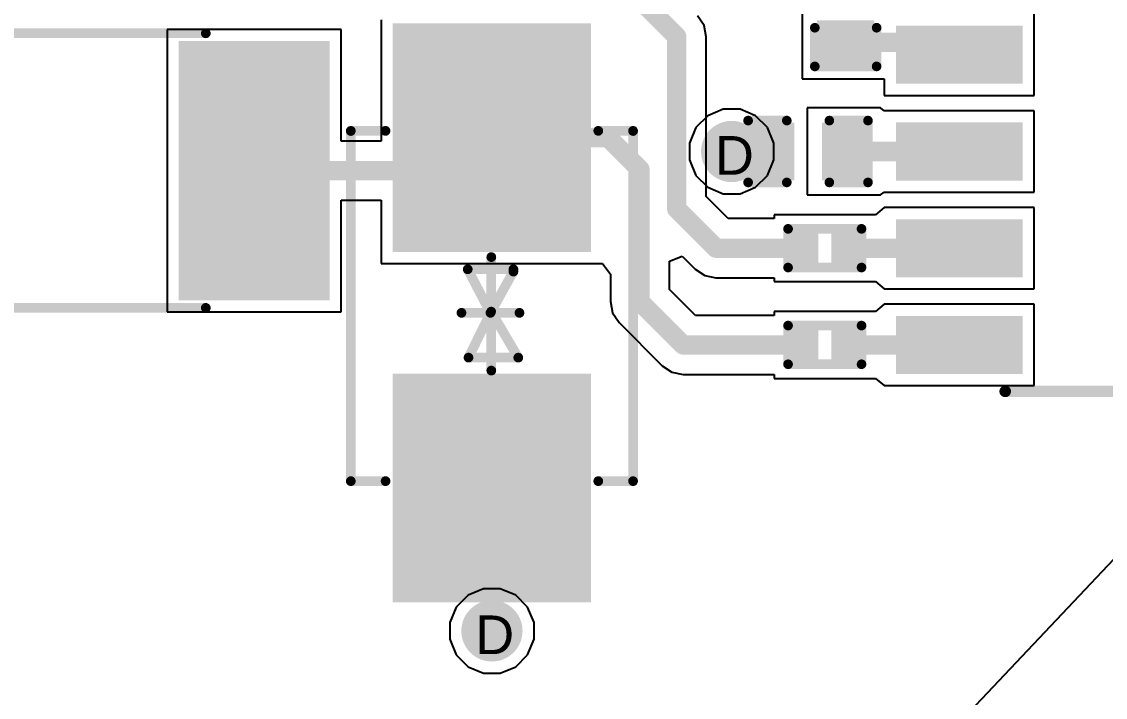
# Model space of a CAD drawing. Header units: inches. Extents: x 0 to 5032, y 0 to 5323.
# Drawn here: x 14.83 to 29.06, y 31.9 to 40.77 of the extents above; entities that cross this region are included whole.
import ezdxf

# ---------------------------------------------------------------- set-up
doc = ezdxf.new("R2010")
doc.units = ezdxf.units.IN
for name, color, linetype in [('Bottom Layer', 5, 'Continuous'), ('Bottom Solder', 6, 'Continuous'), ('Drill Drawing', 1, 'Continuous'), ('Layer 1', 16, 'Continuous'), ('Layer 2', 76, 'Continuous'), ('Top Layer', 1, 'Continuous'), ('Top Overlay', 2, 'Continuous'), ('Top Paste', 8, 'Continuous'), ('Top Solder', 216, 'Continuous'), ('Via Holes', 16, 'Continuous')]:
    doc.layers.add(name, color=color, linetype=linetype)
doc.styles.add('Arial', font='', dxfattribs={"height": 0.2})
doc.styles.get('Arial').set_extended_font_data('Arial')

# ---------------------------------------------------------------- blocks, each defined once
blk = doc.blocks.new('C___0402_300')
at = {"layer": 'Top Layer'}
for points in [[(-0.699, -0.318), (-0.699, 0.318), (-0.241, 0.318), (-0.241, -0.318)], [(0.241, -0.318), (0.241, 0.318), (0.699, 0.318), (0.699, -0.318)]]:
    blk.add_hatch(color=1, dxfattribs=at).paths.add_polyline_path(points)
at = {"layer": 'Top Paste'}
for points in [[(-0.699, -0.318), (-0.699, 0.318), (-0.241, 0.318), (-0.241, -0.318)], [(0.241, -0.318), (0.241, 0.318), (0.699, 0.318), (0.699, -0.318)]]:
    blk.add_hatch(color=8, dxfattribs=at).paths.add_polyline_path(points)
at = {"layer": 'Top Solder'}
for points in [[(-0.758, -0.377), (-0.758, 0.377), (-0.181, 0.377), (-0.181, -0.377)], [(0.181, -0.377), (0.181, 0.377), (0.758, 0.377), (0.758, -0.377)]]:
    blk.add_hatch(color=216, dxfattribs=at).paths.add_polyline_path(points)
at = {"layer": 'Top Overlay'}
for points in [[(-0.787, 0.406, 0.127, 0.127, 0), (-0.279, 0.406, 0.127, 0.127, 0)], [(-0.787, -0.406, 0.127, 0.127, 0), (-0.787, 0.406, 0.127, 0.127, 0)], [(0.279, 0.406, 0.127, 0.127, 0), (0.787, 0.406, 0.127, 0.127, 0)], [(0.787, -0.406, 0.127, 0.127, 0), (0.787, 0.406, 0.127, 0.127, 0)], [(-0.787, -0.406, 0.127, 0.127, 0), (-0.279, -0.406, 0.127, 0.127, 0)], [(0.279, -0.406, 0.127, 0.127, 0), (0.787, -0.406, 0.127, 0.127, 0)]]:
    blk.add_lwpolyline(points, format="xyseb", dxfattribs=at)
for points in [[(-0.819, 0.406, 0.0635, 0.0635, 1), (-0.756, 0.406, 0.0635, 0.0635, 1)], [(-0.819, 0.406, 0.0635, 0.0635, 1), (-0.756, 0.406, 0.0635, 0.0635, 1)], [(-0.311, 0.406, 0.0635, 0.0635, 1), (-0.248, 0.406, 0.0635, 0.0635, 1)], [(0.248, 0.406, 0.0635, 0.0635, 1), (0.311, 0.406, 0.0635, 0.0635, 1)], [(0.756, 0.406, 0.0635, 0.0635, 1), (0.819, 0.406, 0.0635, 0.0635, 1)], [(0.756, 0.406, 0.0635, 0.0635, 1), (0.819, 0.406, 0.0635, 0.0635, 1)], [(-0.819, -0.406, 0.0635, 0.0635, 1), (-0.756, -0.406, 0.0635, 0.0635, 1)], [(-0.819, -0.406, 0.0635, 0.0635, 1), (-0.756, -0.406, 0.0635, 0.0635, 1)], [(-0.311, -0.406, 0.0635, 0.0635, 1), (-0.248, -0.406, 0.0635, 0.0635, 1)], [(0.248, -0.406, 0.0635, 0.0635, 1), (0.311, -0.406, 0.0635, 0.0635, 1)], [(0.756, -0.406, 0.0635, 0.0635, 1), (0.819, -0.406, 0.0635, 0.0635, 1)], [(0.756, -0.406, 0.0635, 0.0635, 1), (0.819, -0.406, 0.0635, 0.0635, 1)]]:
    blk.add_lwpolyline(points, format="xyseb", close=True, dxfattribs=at)
blk = doc.blocks.new('C___0402_302')
at = {"layer": 'Top Layer'}
for points in [[(-0.699, -0.318), (-0.699, 0.317), (-0.241, 0.317), (-0.241, -0.318)], [(0.241, -0.318), (0.241, 0.317), (0.699, 0.317), (0.699, -0.318)]]:
    blk.add_hatch(color=1, dxfattribs=at).paths.add_polyline_path(points)
at = {"layer": 'Top Paste'}
for points in [[(-0.699, -0.318), (-0.699, 0.317), (-0.241, 0.317), (-0.241, -0.318)], [(0.241, -0.318), (0.241, 0.317), (0.699, 0.317), (0.699, -0.318)]]:
    blk.add_hatch(color=8, dxfattribs=at).paths.add_polyline_path(points)
at = {"layer": 'Top Solder'}
for points in [[(-0.758, -0.377), (-0.758, 0.377), (-0.181, 0.377), (-0.181, -0.377)], [(0.181, -0.377), (0.181, 0.377), (0.758, 0.377), (0.758, -0.377)]]:
    blk.add_hatch(color=216, dxfattribs=at).paths.add_polyline_path(points)
at = {"layer": 'Top Overlay'}
for points in [[(-0.279, 0.406, 0.127, 0.127, 0), (-0.787, 0.406, 0.127, 0.127, 0)], [(-0.787, -0.406, 0.127, 0.127, 0), (-0.787, 0.406, 0.127, 0.127, 0)], [(0.787, 0.406, 0.127, 0.127, 0), (0.279, 0.406, 0.127, 0.127, 0)], [(0.787, -0.406, 0.127, 0.127, 0), (0.787, 0.406, 0.127, 0.127, 0)], [(-0.279, -0.406, 0.127, 0.127, 0), (-0.787, -0.406, 0.127, 0.127, 0)], [(0.787, -0.406, 0.127, 0.127, 0), (0.279, -0.406, 0.127, 0.127, 0)]]:
    blk.add_lwpolyline(points, format="xyseb", dxfattribs=at)
for points in [[(-0.819, 0.406, 0.0635, 0.0635, 1), (-0.756, 0.406, 0.0635, 0.0635, 1)], [(-0.819, 0.406, 0.0635, 0.0635, 1), (-0.756, 0.406, 0.0635, 0.0635, 1)], [(-0.311, 0.406, 0.0635, 0.0635, 1), (-0.248, 0.406, 0.0635, 0.0635, 1)], [(0.248, 0.406, 0.0635, 0.0635, 1), (0.311, 0.406, 0.0635, 0.0635, 1)], [(0.756, 0.406, 0.0635, 0.0635, 1), (0.819, 0.406, 0.0635, 0.0635, 1)], [(0.756, 0.406, 0.0635, 0.0635, 1), (0.819, 0.406, 0.0635, 0.0635, 1)], [(-0.819, -0.406, 0.0635, 0.0635, 1), (-0.756, -0.406, 0.0635, 0.0635, 1)], [(-0.819, -0.406, 0.0635, 0.0635, 1), (-0.756, -0.406, 0.0635, 0.0635, 1)], [(-0.311, -0.406, 0.0635, 0.0635, 1), (-0.248, -0.406, 0.0635, 0.0635, 1)], [(0.248, -0.406, 0.0635, 0.0635, 1), (0.311, -0.406, 0.0635, 0.0635, 1)], [(0.756, -0.406, 0.0635, 0.0635, 1), (0.819, -0.406, 0.0635, 0.0635, 1)], [(0.756, -0.406, 0.0635, 0.0635, 1), (0.819, -0.406, 0.0635, 0.0635, 1)]]:
    blk.add_lwpolyline(points, format="xyseb", close=True, dxfattribs=at)
blk = doc.blocks.new('SMB_B__D___________304')
at = {"layer": 'Top Layer'}
for points in [[(-3.7, -1.2), (-3.7, 1.2), (-0.9, 1.2), (-0.9, -1.2)], [(0.9, -1.2), (0.9, 1.2), (3.7, 1.2), (3.7, -1.2)]]:
    blk.add_hatch(color=1, dxfattribs=at).paths.add_polyline_path(points)
at = {"layer": 'Top Paste'}
for points in [[(-3.7, -1.2), (-3.7, 1.2), (-0.9, 1.2), (-0.9, -1.2)], [(0.9, -1.2), (0.9, 1.2), (3.7, 1.2), (3.7, -1.2)]]:
    blk.add_hatch(color=8, dxfattribs=at).paths.add_polyline_path(points)
at = {"layer": 'Top Solder'}
for points in [[(-3.802, -1.302), (-3.802, 1.302), (-0.798, 1.302), (-0.798, -1.302)], [(0.798, -1.302), (0.798, 1.302), (3.802, 1.302), (3.802, -1.302)]]:
    blk.add_hatch(color=216, dxfattribs=at).paths.add_polyline_path(points)
at = {"layer": 'Top Overlay'}
for points in [[(-2.21, 1.854, 0.127, 0.127, 0), (2.388, 1.854, 0.127, 0.127, 0)], [(-2.21, 1.854, 0.127, 0.127, 0), (-2.21, 1.397, 0.127, 0.127, 0)], [(2.39, 1.854, 0.127, 0.127, 0), (2.39, 1.397, 0.127, 0.127, 0)], [(0, 0.4, 0.127, 0.127, 0), (0, 0.019, 0.127, 0.127, 0)], [(-0.588, 0.308, 0.127, 0.127, 0), (0, 0.019, 0.127, 0.127, 0)], [(-0.588, 0.308, 0.127, 0.127, 0), (-0.588, -0.346, 0.127, 0.127, 0)], [(0.572, 0.318, 0.127, 0.127, 0), (0, 0.019, 0.127, 0.127, 0)], [(0.572, 0.318, 0.127, 0.127, 0), (0.572, -0.282, 0.127, 0.127, 0)], [(-0.758, 0.008, 0.127, 0.127, 0), (0.732, 0.008, 0.127, 0.127, 0)], [(0.017, 0.01, 0.127, 0.127, 0), (-0.588, -0.346, 0.127, 0.127, 0)], [(0, 0.019, 0.127, 0.127, 0), (0, -0.362, 0.127, 0.127, 0)], [(0.017, 0.01, 0.127, 0.127, 0), (0.542, -0.282, 0.127, 0.127, 0)], [(-2.21, -1.397, 0.127, 0.127, 0), (-2.21, -1.854, 0.127, 0.127, 0)], [(2.39, -1.397, 0.127, 0.127, 0), (2.39, -1.854, 0.127, 0.127, 0)], [(-2.21, -1.854, 0.127, 0.127, 0), (2.388, -1.854, 0.127, 0.127, 0)]]:
    blk.add_lwpolyline(points, format="xyseb", dxfattribs=at)
for points in [[(-2.242, 1.854, 0.0635, 0.0635, 1), (-2.178, 1.854, 0.0635, 0.0635, 1)], [(-2.242, 1.854, 0.0635, 0.0635, 1), (-2.178, 1.854, 0.0635, 0.0635, 1)], [(2.356, 1.854, 0.0635, 0.0635, 1), (2.419, 1.854, 0.0635, 0.0635, 1)], [(2.358, 1.854, 0.0635, 0.0635, 1), (2.422, 1.854, 0.0635, 0.0635, 1)], [(-2.242, 1.397, 0.0635, 0.0635, 1), (-2.178, 1.397, 0.0635, 0.0635, 1)], [(2.358, 1.397, 0.0635, 0.0635, 1), (2.422, 1.397, 0.0635, 0.0635, 1)], [(-0.032, 0.4, 0.0635, 0.0635, 1), (0.032, 0.4, 0.0635, 0.0635, 1)], [(-0.62, 0.308, 0.0635, 0.0635, 1), (-0.556, 0.308, 0.0635, 0.0635, 1)], [(-0.62, 0.308, 0.0635, 0.0635, 1), (-0.556, 0.308, 0.0635, 0.0635, 1)], [(0.54, 0.318, 0.0635, 0.0635, 1), (0.604, 0.318, 0.0635, 0.0635, 1)], [(0.54, 0.318, 0.0635, 0.0635, 1), (0.604, 0.318, 0.0635, 0.0635, 1)], [(-0.79, 0.008, 0.0635, 0.0635, 1), (-0.726, 0.008, 0.0635, 0.0635, 1)], [(-0.032, 0.019, 0.0635, 0.0635, 1), (0.032, 0.019, 0.0635, 0.0635, 1)], [(-0.032, 0.019, 0.0635, 0.0635, 1), (0.032, 0.019, 0.0635, 0.0635, 1)], [(-0.032, 0.019, 0.0635, 0.0635, 1), (0.032, 0.019, 0.0635, 0.0635, 1)], [(-0.032, 0.019, 0.0635, 0.0635, 1), (0.032, 0.019, 0.0635, 0.0635, 1)], [(-0.015, 0.01, 0.0635, 0.0635, 1), (0.048, 0.01, 0.0635, 0.0635, 1)], [(-0.015, 0.01, 0.0635, 0.0635, 1), (0.048, 0.01, 0.0635, 0.0635, 1)], [(0.7, 0.008, 0.0635, 0.0635, 1), (0.764, 0.008, 0.0635, 0.0635, 1)], [(-0.62, -0.346, 0.0635, 0.0635, 1), (-0.556, -0.346, 0.0635, 0.0635, 1)], [(-0.62, -0.346, 0.0635, 0.0635, 1), (-0.556, -0.346, 0.0635, 0.0635, 1)], [(0.51, -0.282, 0.0635, 0.0635, 1), (0.574, -0.282, 0.0635, 0.0635, 1)], [(0.54, -0.282, 0.0635, 0.0635, 1), (0.604, -0.282, 0.0635, 0.0635, 1)], [(-0.032, -0.362, 0.0635, 0.0635, 1), (0.032, -0.362, 0.0635, 0.0635, 1)], [(-2.242, -1.397, 0.0635, 0.0635, 1), (-2.178, -1.397, 0.0635, 0.0635, 1)], [(2.358, -1.397, 0.0635, 0.0635, 1), (2.422, -1.397, 0.0635, 0.0635, 1)], [(-2.242, -1.854, 0.0635, 0.0635, 1), (-2.178, -1.854, 0.0635, 0.0635, 1)], [(-2.242, -1.854, 0.0635, 0.0635, 1), (-2.178, -1.854, 0.0635, 0.0635, 1)], [(2.356, -1.854, 0.0635, 0.0635, 1), (2.419, -1.854, 0.0635, 0.0635, 1)], [(2.358, -1.854, 0.0635, 0.0635, 1), (2.422, -1.854, 0.0635, 0.0635, 1)]]:
    blk.add_lwpolyline(points, format="xyseb", close=True, dxfattribs=at)
blk = doc.blocks.new('F____1812__307')
at = {"layer": 'Top Layer'}
for points in [[(-3.38, 1.6), (-1.6, 1.6), (-1.6, -1.6), (-3.38, -1.6)], [(1.6, 1.6), (3.38, 1.6), (3.38, -1.6), (1.6, -1.6)]]:
    blk.add_hatch(color=1, dxfattribs=at).paths.add_polyline_path(points)
at = {"layer": 'Top Paste'}
for points in [[(-3.38, 1.6), (-1.6, 1.6), (-1.6, -1.6), (-3.38, -1.6)], [(1.6, 1.6), (3.38, 1.6), (3.38, -1.6), (1.6, -1.6)]]:
    blk.add_hatch(color=8, dxfattribs=at).paths.add_polyline_path(points)
at = {"layer": 'Top Solder'}
for points in [[(-3.482, 1.702), (-1.498, 1.702), (-1.498, -1.702), (-3.482, -1.702)], [(1.498, 1.702), (3.482, 1.702), (3.482, -1.702), (1.498, -1.702)]]:
    blk.add_hatch(color=216, dxfattribs=at).paths.add_polyline_path(points)
at = {"layer": 'Top Overlay'}
for points in [[(-1.753, 1.803, 0.127, 0.127, 0), (1.854, 1.803, 0.127, 0.127, 0)], [(-1.753, -1.803, 0.127, 0.127, 0), (1.854, -1.803, 0.127, 0.127, 0)]]:
    blk.add_lwpolyline(points, format="xyseb", dxfattribs=at)
for points in [[(-1.784, 1.803, 0.0635, 0.0635, 1), (-1.721, 1.803, 0.0635, 0.0635, 1)], [(1.822, 1.803, 0.0635, 0.0635, 1), (1.886, 1.803, 0.0635, 0.0635, 1)], [(-1.784, -1.803, 0.0635, 0.0635, 1), (-1.721, -1.803, 0.0635, 0.0635, 1)], [(1.822, -1.803, 0.0635, 0.0635, 1), (1.886, -1.803, 0.0635, 0.0635, 1)]]:
    blk.add_lwpolyline(points, format="xyseb", close=True, dxfattribs=at)
blk = doc.blocks.new('R___0201_309')
at = {"layer": 'Top Layer'}
for points in [[(-0.41, 0.185), (-0.14, 0.185), (-0.14, -0.185), (-0.41, -0.185)], [(0.14, 0.185), (0.41, 0.185), (0.41, -0.185), (0.14, -0.185)]]:
    blk.add_hatch(color=1, dxfattribs=at).paths.add_polyline_path(points)
at = {"layer": 'Top Paste'}
for points in [[(-0.41, 0.185), (-0.14, 0.185), (-0.14, -0.185), (-0.41, -0.185)], [(0.14, 0.185), (0.41, 0.185), (0.41, -0.185), (0.14, -0.185)]]:
    blk.add_hatch(color=8, dxfattribs=at).paths.add_polyline_path(points)
at = {"layer": 'Top Solder'}
for points in [[(-0.465, 0.24), (-0.085, 0.24), (-0.085, -0.24), (-0.465, -0.24)], [(0.085, 0.24), (0.465, 0.24), (0.465, -0.24), (0.085, -0.24)]]:
    blk.add_hatch(color=216, dxfattribs=at).paths.add_polyline_path(points)
at = {"layer": 'Top Overlay'}
for points in [[(-0.483, -0.254, 0.127, 0.127, 0), (-0.483, 0.254, 0.127, 0.127, 0)], [(-0.483, 0.254, 0.127, 0.127, 0), (0.483, 0.254, 0.127, 0.127, 0)], [(0.483, -0.254, 0.127, 0.127, 0), (0.483, 0.254, 0.127, 0.127, 0)], [(-0.483, -0.254, 0.127, 0.127, 0), (0.483, -0.254, 0.127, 0.127, 0)]]:
    blk.add_lwpolyline(points, format="xyseb", dxfattribs=at)
for points in [[(-0.514, 0.254, 0.0635, 0.0635, 1), (-0.451, 0.254, 0.0635, 0.0635, 1)], [(-0.514, 0.254, 0.0635, 0.0635, 1), (-0.451, 0.254, 0.0635, 0.0635, 1)], [(0.451, 0.254, 0.0635, 0.0635, 1), (0.514, 0.254, 0.0635, 0.0635, 1)], [(0.451, 0.254, 0.0635, 0.0635, 1), (0.514, 0.254, 0.0635, 0.0635, 1)], [(-0.514, -0.254, 0.0635, 0.0635, 1), (-0.451, -0.254, 0.0635, 0.0635, 1)], [(-0.514, -0.254, 0.0635, 0.0635, 1), (-0.451, -0.254, 0.0635, 0.0635, 1)], [(0.451, -0.254, 0.0635, 0.0635, 1), (0.514, -0.254, 0.0635, 0.0635, 1)], [(0.451, -0.254, 0.0635, 0.0635, 1), (0.514, -0.254, 0.0635, 0.0635, 1)]]:
    blk.add_lwpolyline(points, format="xyseb", close=True, dxfattribs=at)
blk = doc.blocks.new('R___0201_310')
at = {"layer": 'Top Layer'}
for points in [[(-0.41, 0.185), (-0.14, 0.185), (-0.14, -0.185), (-0.41, -0.185)], [(0.14, 0.185), (0.41, 0.185), (0.41, -0.185), (0.14, -0.185)]]:
    blk.add_hatch(color=1, dxfattribs=at).paths.add_polyline_path(points)
at = {"layer": 'Top Paste'}
for points in [[(-0.41, 0.185), (-0.14, 0.185), (-0.14, -0.185), (-0.41, -0.185)], [(0.14, 0.185), (0.41, 0.185), (0.41, -0.185), (0.14, -0.185)]]:
    blk.add_hatch(color=8, dxfattribs=at).paths.add_polyline_path(points)
at = {"layer": 'Top Solder'}
for points in [[(-0.465, 0.24), (-0.085, 0.24), (-0.085, -0.24), (-0.465, -0.24)], [(0.085, 0.24), (0.465, 0.24), (0.465, -0.24), (0.085, -0.24)]]:
    blk.add_hatch(color=216, dxfattribs=at).paths.add_polyline_path(points)
at = {"layer": 'Top Overlay'}
for points in [[(-0.483, -0.254, 0.127, 0.127, 0), (-0.483, 0.254, 0.127, 0.127, 0)], [(-0.483, 0.254, 0.127, 0.127, 0), (0.483, 0.254, 0.127, 0.127, 0)], [(0.483, -0.254, 0.127, 0.127, 0), (0.483, 0.254, 0.127, 0.127, 0)], [(-0.483, -0.254, 0.127, 0.127, 0), (0.483, -0.254, 0.127, 0.127, 0)]]:
    blk.add_lwpolyline(points, format="xyseb", dxfattribs=at)
for points in [[(-0.514, 0.254, 0.0635, 0.0635, 1), (-0.451, 0.254, 0.0635, 0.0635, 1)], [(-0.514, 0.254, 0.0635, 0.0635, 1), (-0.451, 0.254, 0.0635, 0.0635, 1)], [(0.451, 0.254, 0.0635, 0.0635, 1), (0.514, 0.254, 0.0635, 0.0635, 1)], [(0.451, 0.254, 0.0635, 0.0635, 1), (0.514, 0.254, 0.0635, 0.0635, 1)], [(-0.514, -0.254, 0.0635, 0.0635, 1), (-0.451, -0.254, 0.0635, 0.0635, 1)], [(-0.514, -0.254, 0.0635, 0.0635, 1), (-0.451, -0.254, 0.0635, 0.0635, 1)], [(0.451, -0.254, 0.0635, 0.0635, 1), (0.514, -0.254, 0.0635, 0.0635, 1)], [(0.451, -0.254, 0.0635, 0.0635, 1), (0.514, -0.254, 0.0635, 0.0635, 1)]]:
    blk.add_lwpolyline(points, format="xyseb", close=True, dxfattribs=at)
blk = doc.blocks.new('SOP_16_313')
at = {"layer": 'Top Layer'}
for points in [[(-3.456, 4.724), (-1.994, 4.724), (-1.994, 4.166), (-3.456, 4.166)], [(1.994, 4.724), (3.456, 4.724), (3.456, 4.166), (1.994, 4.166)], [(-3.456, 3.454), (-1.994, 3.454), (-1.994, 2.896), (-3.456, 2.896)], [(1.994, 3.454), (3.456, 3.454), (3.456, 2.896), (1.994, 2.896)], [(-3.456, 2.184), (-1.994, 2.184), (-1.994, 1.626), (-3.456, 1.626)], [(1.994, 2.184), (3.456, 2.184), (3.456, 1.626), (1.994, 1.626)], [(-3.456, 0.914), (-1.994, 0.914), (-1.994, 0.356), (-3.456, 0.356)], [(1.994, 0.914), (3.456, 0.914), (3.456, 0.356), (1.994, 0.356)], [(-3.456, -0.356), (-1.994, -0.356), (-1.994, -0.914), (-3.456, -0.914)], [(1.994, -0.356), (3.456, -0.356), (3.456, -0.914), (1.994, -0.914)], [(-3.456, -1.626), (-1.994, -1.626), (-1.994, -2.184), (-3.456, -2.184)], [(1.994, -1.626), (3.456, -1.626), (3.456, -2.184), (1.994, -2.184)], [(-3.456, -2.896), (-1.994, -2.896), (-1.994, -3.454), (-3.456, -3.454)], [(1.994, -2.896), (3.456, -2.896), (3.456, -3.454), (1.994, -3.454)], [(-3.456, -4.166), (-1.994, -4.166), (-1.994, -4.724), (-3.456, -4.724)], [(1.994, -4.166), (3.456, -4.166), (3.456, -4.724), (1.994, -4.724)]]:
    blk.add_hatch(color=1, dxfattribs=at).paths.add_polyline_path(points)
at = {"layer": 'Top Paste'}
for points in [[(-3.456, 4.724), (-1.994, 4.724), (-1.994, 4.166), (-3.456, 4.166)], [(1.994, 4.724), (3.456, 4.724), (3.456, 4.166), (1.994, 4.166)], [(-3.456, 3.454), (-1.994, 3.454), (-1.994, 2.896), (-3.456, 2.896)], [(1.994, 3.454), (3.456, 3.454), (3.456, 2.896), (1.994, 2.896)], [(-3.456, 2.184), (-1.994, 2.184), (-1.994, 1.626), (-3.456, 1.626)], [(1.994, 2.184), (3.456, 2.184), (3.456, 1.626), (1.994, 1.626)], [(-3.456, 0.914), (-1.994, 0.914), (-1.994, 0.356), (-3.456, 0.356)], [(1.994, 0.914), (3.456, 0.914), (3.456, 0.356), (1.994, 0.356)], [(-3.456, -0.356), (-1.994, -0.356), (-1.994, -0.914), (-3.456, -0.914)], [(1.994, -0.356), (3.456, -0.356), (3.456, -0.914), (1.994, -0.914)], [(-3.456, -1.626), (-1.994, -1.626), (-1.994, -2.184), (-3.456, -2.184)], [(1.994, -1.626), (3.456, -1.626), (3.456, -2.184), (1.994, -2.184)], [(-3.456, -2.896), (-1.994, -2.896), (-1.994, -3.454), (-3.456, -3.454)], [(1.994, -2.896), (3.456, -2.896), (3.456, -3.454), (1.994, -3.454)], [(-3.456, -4.166), (-1.994, -4.166), (-1.994, -4.724), (-3.456, -4.724)], [(1.994, -4.166), (3.456, -4.166), (3.456, -4.724), (1.994, -4.724)]]:
    blk.add_hatch(color=8, dxfattribs=at).paths.add_polyline_path(points)
at = {"layer": 'Top Solder'}
for points in [[(-3.557, 4.826), (-1.892, 4.826), (-1.892, 4.064), (-3.557, 4.064)], [(1.892, 4.826), (3.557, 4.826), (3.557, 4.064), (1.892, 4.064)], [(-3.557, 3.556), (-1.892, 3.556), (-1.892, 2.794), (-3.557, 2.794)], [(1.892, 3.556), (3.557, 3.556), (3.557, 2.794), (1.892, 2.794)], [(-3.557, 2.286), (-1.892, 2.286), (-1.892, 1.524), (-3.557, 1.524)], [(1.892, 2.286), (3.557, 2.286), (3.557, 1.524), (1.892, 1.524)], [(-3.557, 1.016), (-1.892, 1.016), (-1.892, 0.254), (-3.557, 0.254)], [(1.892, 1.016), (3.557, 1.016), (3.557, 0.254), (1.892, 0.254)], [(-3.557, -0.254), (-1.892, -0.254), (-1.892, -1.016), (-3.557, -1.016)], [(1.892, -0.254), (3.557, -0.254), (3.557, -1.016), (1.892, -1.016)], [(-3.557, -1.524), (-1.892, -1.524), (-1.892, -2.286), (-3.557, -2.286)], [(1.892, -1.524), (3.557, -1.524), (3.557, -2.286), (1.892, -2.286)], [(-3.557, -2.794), (-1.892, -2.794), (-1.892, -3.556), (-3.557, -3.556)], [(1.892, -2.794), (3.557, -2.794), (3.557, -3.556), (1.892, -3.556)], [(-3.557, -4.064), (-1.892, -4.064), (-1.892, -4.826), (-3.557, -4.826)], [(1.892, -4.064), (3.557, -4.064), (3.557, -4.826), (1.892, -4.826)]]:
    blk.add_hatch(color=216, dxfattribs=at).paths.add_polyline_path(points)
at = {"layer": 'Top Overlay'}
for points in [[(-2.121, 5.055, 0.152, 0.152, 0), (2.121, 5.055, 0.152, 0.152, 0)], [(-3.785, 4.318, 0.127, 0.127, 0), (-3.785, 4.572, 0.127, 0.127, 0)], [(-3.785, 4.572, 0.127, 0.127, 0), (-3.658, 4.445, 0.127, 0.127, 0)], [(-3.785, 4.318, 0.127, 0.127, 0), (-3.658, 4.445, 0.127, 0.127, 0)], [(-2.121, -5.055, 0.152, 0.152, 0), (2.121, -5.055, 0.152, 0.152, 0)]]:
    blk.add_lwpolyline(points, format="xyseb", dxfattribs=at)
for points in [[(-2.159, 5.055, 0.0762, 0.0762, 1), (-2.083, 5.055, 0.0762, 0.0762, 1)], [(2.083, 5.055, 0.0762, 0.0762, 1), (2.159, 5.055, 0.0762, 0.0762, 1)], [(-3.816, 4.572, 0.0635, 0.0635, 1), (-3.753, 4.572, 0.0635, 0.0635, 1)], [(-3.816, 4.572, 0.0635, 0.0635, 1), (-3.753, 4.572, 0.0635, 0.0635, 1)], [(-3.689, 4.445, 0.0635, 0.0635, 1), (-3.626, 4.445, 0.0635, 0.0635, 1)], [(-3.689, 4.445, 0.0635, 0.0635, 1), (-3.626, 4.445, 0.0635, 0.0635, 1)], [(-3.816, 4.318, 0.0635, 0.0635, 1), (-3.753, 4.318, 0.0635, 0.0635, 1)], [(-3.816, 4.318, 0.0635, 0.0635, 1), (-3.753, 4.318, 0.0635, 0.0635, 1)], [(-2.159, -5.055, 0.0762, 0.0762, 1), (-2.083, -5.055, 0.0762, 0.0762, 1)], [(2.083, -5.055, 0.0762, 0.0762, 1), (2.159, -5.055, 0.0762, 0.0762, 1)]]:
    blk.add_lwpolyline(points, format="xyseb", close=True, dxfattribs=at)

msp = doc.modelspace()

# ---------------------------------------------------------------- hatches: boundary and pattern name
at = {"layer": 'Bottom Layer'}
h = msp.add_hatch(color=5, dxfattribs=at)
edge = h.paths.add_edge_path()
edge.add_arc((24.155, 39.065), 0.3, 0, 360)
h = msp.add_hatch(color=5, dxfattribs=at)
edge = h.paths.add_edge_path()
edge.add_arc((21.006, 32.769), 0.3, 0, 360)
at = {"layer": 'Bottom Solder'}
h = msp.add_hatch(color=6, dxfattribs=at)
edge = h.paths.add_edge_path()
edge.add_arc((24.155, 39.065), 0.402, 0, 360)
h = msp.add_hatch(color=6, dxfattribs=at)
edge = h.paths.add_edge_path()
edge.add_arc((21.006, 32.769), 0.402, 0, 360)
at = {"layer": 'Layer 1'}
h = msp.add_hatch(color=16, dxfattribs=at)
edge = h.paths.add_edge_path()
edge.add_arc((24.155, 39.065), 0.3, 0, 360)
h = msp.add_hatch(color=16, dxfattribs=at)
edge = h.paths.add_edge_path()
edge.add_arc((21.006, 32.769), 0.3, 0, 360)
at = {"layer": 'Layer 2'}
h = msp.add_hatch(color=76, dxfattribs=at)
edge = h.paths.add_edge_path()
edge.add_arc((24.155, 39.065), 0.3, 0, 360)
h = msp.add_hatch(color=76, dxfattribs=at)
edge = h.paths.add_edge_path()
edge.add_arc((21.006, 32.769), 0.3, 0, 360)
at = {"layer": 'Top Layer'}
h = msp.add_hatch(color=1, dxfattribs=at)
edge = h.paths.add_edge_path()
edge.add_arc((24.155, 39.065), 0.3, 0, 360)
h = msp.add_hatch(color=1, dxfattribs=at)
edge = h.paths.add_edge_path()
edge.add_arc((21.006, 32.769), 0.3, 0, 360)
at = {"layer": 'Top Solder'}
h = msp.add_hatch(color=216, dxfattribs=at)
edge = h.paths.add_edge_path()
edge.add_arc((24.155, 39.065), 0.402, 0, 360)
h = msp.add_hatch(color=216, dxfattribs=at)
edge = h.paths.add_edge_path()
edge.add_arc((21.006, 32.769), 0.402, 0, 360)
at = {"layer": 'Via Holes'}
h = msp.add_hatch(color=7, dxfattribs=at)
edge = h.paths.add_edge_path()
edge.add_arc((24.155, 39.065), 0.15, 0, 360)
h = msp.add_hatch(color=7, dxfattribs=at)
edge = h.paths.add_edge_path()
edge.add_arc((21.006, 32.769), 0.15, 0, 360)

# ---------------------------------------------------------------- linework, layer by layer
at = {"layer": 'Layer 2'}
for p, q in [((24.045, 39.619), (23.842, 39.535)), ((24.266, 39.619), (24.045, 39.619)), ((24.469, 39.535), (24.266, 39.619)), ((23.842, 39.535), (23.686, 39.379)), ((24.625, 39.379), (24.469, 39.535)), ((23.686, 39.379), (23.601, 39.175)), ((24.709, 39.175), (24.625, 39.379)), ((23.601, 39.175), (23.601, 38.955)), ((24.709, 38.955), (24.709, 39.175)), ((23.601, 38.955), (23.686, 38.751)), ((24.625, 38.751), (24.709, 38.955)), ((23.686, 38.751), (23.842, 38.595)), ((24.469, 38.595), (24.625, 38.751)), ((23.842, 38.595), (24.045, 38.511)), ((24.266, 38.511), (24.469, 38.595)), ((24.045, 38.511), (24.266, 38.511)), ((20.896, 33.323), (20.692, 33.238)), ((21.116, 33.323), (20.896, 33.323)), ((21.32, 33.238), (21.116, 33.323)), ((20.692, 33.238), (20.536, 33.083)), ((21.475, 33.083), (21.32, 33.238)), ((20.536, 33.083), (20.452, 32.879)), ((21.56, 32.879), (21.475, 33.083)), ((20.452, 32.879), (20.452, 32.659)), ((21.56, 32.659), (21.56, 32.879)), ((20.452, 32.659), (20.536, 32.455)), ((21.475, 32.455), (21.56, 32.659)), ((20.536, 32.455), (20.692, 32.299)), ((21.32, 32.299), (21.475, 32.455)), ((20.692, 32.299), (20.896, 32.215)), ((20.896, 32.215), (21.116, 32.215)), ((21.116, 32.215), (21.32, 32.299))]:
    msp.add_line(p, q, dxfattribs=at)
at = {"layer": 'Top Layer'}
for p, q in [((25.083, 40.957), (25.083, 40.018)), ((28.131, 39.802), (28.131, 40.868)), ((19.552, 40.792), (19.552, 39.202)), ((23.792, 40.721), (23.708, 40.847)), ((23.822, 40.573), (23.792, 40.721)), ((19.027, 40.668), (16.739, 40.668)), ((16.739, 40.668), (16.739, 36.96)), ((19.027, 39.202), (19.027, 40.668)), ((23.822, 38.472), (23.822, 40.573)), ((25.083, 40.018), (26.161, 40.018)), ((26.161, 40.018), (26.161, 39.802)), ((26.161, 39.802), (28.131, 39.802)), ((26.111, 39.637), (25.146, 39.637)), ((25.146, 39.637), (25.146, 38.494)), ((26.161, 39.598), (26.111, 39.637)), ((26.111, 39.637), (26.111, 39.637)), ((28.131, 39.598), (26.161, 39.598)), ((28.131, 38.532), (28.131, 39.598)), ((19.552, 39.202), (19.027, 39.202)), ((24.11, 38.183), (23.822, 38.472)), ((25.146, 38.494), (26.111, 38.494)), ((26.111, 38.494), (26.161, 38.532)), ((26.111, 38.494), (26.111, 38.494)), ((26.161, 38.532), (28.131, 38.532)), ((19.027, 36.96), (19.027, 38.426)), ((19.027, 38.426), (19.552, 38.426)), ((19.552, 38.426), (19.552, 37.592)), ((26.161, 38.328), (26.043, 38.234)), ((28.131, 38.328), (26.161, 38.328)), ((26.161, 38.328), (26.161, 38.328)), ((28.131, 37.262), (28.131, 38.328)), ((24.715, 38.183), (24.11, 38.183)), ((26.043, 38.234), (24.715, 38.234)), ((24.715, 38.234), (24.715, 38.183)), ((19.552, 37.592), (22.46, 37.592)), ((22.46, 37.592), (22.562, 37.456)), ((23.339, 37.624), (23.503, 37.692)), ((23.339, 37.254), (23.339, 37.624)), ((23.503, 37.692), (23.675, 37.52)), ((22.562, 37.456), (22.562, 37.093)), ((23.675, 37.52), (23.801, 37.436)), ((23.801, 37.436), (23.949, 37.407)), ((23.949, 37.407), (24.715, 37.407)), ((24.715, 37.407), (24.715, 37.356)), ((24.715, 37.356), (26.043, 37.356)), ((26.043, 37.356), (26.161, 37.262)), ((23.679, 36.913), (23.339, 37.254)), ((26.161, 37.262), (26.161, 37.262)), ((26.161, 37.262), (28.131, 37.262)), ((22.562, 37.093), (22.591, 36.945)), ((26.161, 37.058), (26.043, 36.964)), ((28.131, 37.058), (26.161, 37.058)), ((26.161, 37.058), (26.161, 37.058)), ((28.131, 35.992), (28.131, 37.058)), ((16.739, 36.96), (19.027, 36.96)), ((22.591, 36.945), (22.676, 36.819)), ((24.715, 36.913), (23.679, 36.913)), ((26.043, 36.964), (24.715, 36.964)), ((24.715, 36.964), (24.715, 36.913)), ((22.676, 36.819), (23.244, 36.25)), ((23.244, 36.25), (23.37, 36.166)), ((23.37, 36.166), (23.519, 36.137)), ((23.519, 36.137), (24.715, 36.137)), ((24.715, 36.137), (24.715, 36.086)), ((24.715, 36.086), (26.043, 36.086)), ((26.043, 36.086), (26.161, 35.992)), ((26.161, 35.992), (26.161, 35.992)), ((26.161, 35.992), (28.131, 35.992))]:
    msp.add_line(p, q, dxfattribs=at)
for points in [[(22.821, 41.185, 0.254, 0.254, 0), (23.433, 40.573, 0.254, 0.254, 0)], [(23.433, 38.311, 0.254, 0.254, 0), (23.433, 40.573, 0.254, 0.254, 0)], [(25.654, 40.5, 0.254, 0.254, 0), (26.529, 40.5, 0.254, 0.254, 0)], [(26.529, 40.5, 0.254, 0.254, 0), (26.694, 40.335, 0.254, 0.254, 0)], [(26.694, 40.335, 0.254, 0.254, 0), (27.146, 40.335, 0.254, 0.254, 0)], [(20.574, 38.814, 0.254, 0.254, 0), (21.006, 39.246, 0.254, 0.254, 0)], [(21.006, 39.246, 0.254, 0.254, 0), (22.533, 39.246, 0.254, 0.254, 0)], [(22.533, 39.246, 0.254, 0.254, 0), (22.95, 38.829, 0.254, 0.254, 0)], [(24.155, 39.065, 0.203, 0.203, 0), (24.689, 39.065, 0.203, 0.203, 0)], [(25.629, 39.065, 0.254, 0.254, 0), (27.146, 39.065, 0.254, 0.254, 0)], [(17.883, 38.814, 0.254, 0.254, 0), (20.574, 38.814, 0.254, 0.254, 0)], [(22.95, 37.093, 0.254, 0.254, 0), (22.95, 38.829, 0.254, 0.254, 0)], [(23.433, 38.311, 0.254, 0.254, 0), (23.949, 37.795, 0.254, 0.254, 0)], [(23.949, 37.795, 0.254, 0.254, 0), (25.104, 37.795, 0.254, 0.254, 0)], [(25.654, 37.795, 0.254, 0.254, 0), (27.146, 37.795, 0.254, 0.254, 0)], [(22.95, 37.093, 0.254, 0.254, 0), (23.519, 36.525, 0.254, 0.254, 0)], [(23.519, 36.525, 0.254, 0.254, 0), (25.104, 36.525, 0.254, 0.254, 0)], [(25.654, 36.525, 0.254, 0.254, 0), (27.146, 36.525, 0.254, 0.254, 0)], [(21.006, 32.769, 0.203, 0.203, 0), (21.006, 34.646, 0.203, 0.203, 0)]]:
    msp.add_lwpolyline(points, format="xyseb", dxfattribs=at)
for points in [[(23.37, 40.573, 0.127, 0.127, 1), (23.497, 40.573, 0.127, 0.127, 1)], [(23.37, 40.573, 0.127, 0.127, 1), (23.497, 40.573, 0.127, 0.127, 1)], [(25.591, 40.5, 0.127, 0.127, 1), (25.718, 40.5, 0.127, 0.127, 1)], [(26.466, 40.5, 0.127, 0.127, 1), (26.593, 40.5, 0.127, 0.127, 1)], [(26.466, 40.5, 0.127, 0.127, 1), (26.593, 40.5, 0.127, 0.127, 1)], [(26.631, 40.335, 0.127, 0.127, 1), (26.758, 40.335, 0.127, 0.127, 1)], [(26.631, 40.335, 0.127, 0.127, 1), (26.758, 40.335, 0.127, 0.127, 1)], [(27.082, 40.335, 0.127, 0.127, 1), (27.209, 40.335, 0.127, 0.127, 1)], [(20.942, 39.246, 0.127, 0.127, 1), (21.069, 39.246, 0.127, 0.127, 1)], [(20.942, 39.246, 0.127, 0.127, 1), (21.069, 39.246, 0.127, 0.127, 1)], [(22.47, 39.246, 0.127, 0.127, 1), (22.597, 39.246, 0.127, 0.127, 1)], [(22.47, 39.246, 0.127, 0.127, 1), (22.597, 39.246, 0.127, 0.127, 1)], [(24.105, 39.065, 0.102, 0.102, 1), (24.206, 39.065, 0.102, 0.102, 1)], [(24.638, 39.065, 0.102, 0.102, 1), (24.74, 39.065, 0.102, 0.102, 1)], [(25.565, 39.065, 0.127, 0.127, 1), (25.692, 39.065, 0.127, 0.127, 1)], [(27.082, 39.065, 0.127, 0.127, 1), (27.209, 39.065, 0.127, 0.127, 1)], [(17.82, 38.814, 0.127, 0.127, 1), (17.947, 38.814, 0.127, 0.127, 1)], [(20.511, 38.814, 0.127, 0.127, 1), (20.638, 38.814, 0.127, 0.127, 1)], [(20.511, 38.814, 0.127, 0.127, 1), (20.638, 38.814, 0.127, 0.127, 1)], [(22.887, 38.829, 0.127, 0.127, 1), (23.014, 38.829, 0.127, 0.127, 1)], [(22.887, 38.829, 0.127, 0.127, 1), (23.014, 38.829, 0.127, 0.127, 1)], [(23.37, 38.311, 0.127, 0.127, 1), (23.497, 38.311, 0.127, 0.127, 1)], [(23.37, 38.311, 0.127, 0.127, 1), (23.497, 38.311, 0.127, 0.127, 1)], [(23.886, 37.795, 0.127, 0.127, 1), (24.013, 37.795, 0.127, 0.127, 1)], [(23.886, 37.795, 0.127, 0.127, 1), (24.013, 37.795, 0.127, 0.127, 1)], [(25.041, 37.795, 0.127, 0.127, 1), (25.168, 37.795, 0.127, 0.127, 1)], [(25.591, 37.795, 0.127, 0.127, 1), (25.718, 37.795, 0.127, 0.127, 1)], [(27.082, 37.795, 0.127, 0.127, 1), (27.209, 37.795, 0.127, 0.127, 1)], [(22.887, 37.093, 0.127, 0.127, 1), (23.014, 37.093, 0.127, 0.127, 1)], [(22.887, 37.093, 0.127, 0.127, 1), (23.014, 37.093, 0.127, 0.127, 1)], [(23.455, 36.525, 0.127, 0.127, 1), (23.582, 36.525, 0.127, 0.127, 1)], [(23.455, 36.525, 0.127, 0.127, 1), (23.582, 36.525, 0.127, 0.127, 1)], [(25.041, 36.525, 0.127, 0.127, 1), (25.168, 36.525, 0.127, 0.127, 1)], [(25.591, 36.525, 0.127, 0.127, 1), (25.718, 36.525, 0.127, 0.127, 1)], [(27.082, 36.525, 0.127, 0.127, 1), (27.209, 36.525, 0.127, 0.127, 1)], [(20.955, 34.646, 0.102, 0.102, 1), (21.057, 34.646, 0.102, 0.102, 1)], [(20.955, 32.769, 0.102, 0.102, 1), (21.057, 32.769, 0.102, 0.102, 1)]]:
    msp.add_lwpolyline(points, format="xyseb", close=True, dxfattribs=at)
at = {"layer": 'Top Solder'}
msp.add_line((3.115, 6.162), (5032.339, 5323.237), dxfattribs=at)

# ---------------------------------------------------------------- block references
for name, p in [('SOP_16_313', (29.87, 40.97)), ('F____1812__307', (15.393, 38.814)), ('C___0402_300', (25.159, 39.065)), ('R___0201_309', (25.379, 37.795)), ('R___0201_310', (25.379, 36.525))]:
    msp.add_blockref(name, p)
for name, p, rotation in [('C___0402_302', (25.654, 40.97), 270), ('SMB_B__D___________304', (21.006, 36.946), 90)]:
    msp.add_blockref(name, p, dxfattribs=dict(rotation=rotation))

# ---------------------------------------------------------------- texts
at = {"layer": 'Drill Drawing', "style": 'Arial'}
for p in [(23.935, 38.76), (20.786, 32.464)]:
    msp.add_text('D', height=0.508, dxfattribs=at).set_placement(p)

doc.saveas('drawing.dxf')
